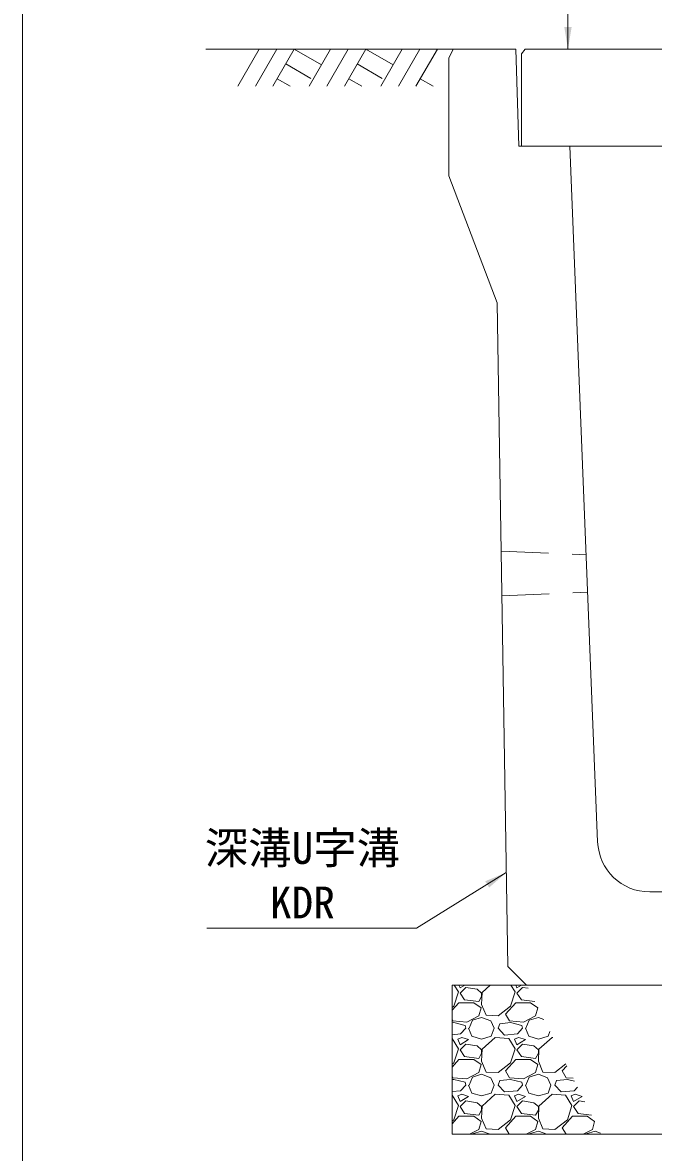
# Model space of a CAD drawing. Units: millimetres at full size; details may follow other scales. Extents: x 172874 to 217143, y 854931 to 903297.
# Drawn here: x 202743 to 203590, y 856449 to 857964 of the extents above; entities that cross this region are included whole.
import ezdxf
from ezdxf.enums import TextEntityAlignment as Align

# ---------------------------------------------------------------- set-up
doc = ezdxf.new("R2010")
doc.units = ezdxf.units.MM
doc.header["$LTSCALE"] = 20
doc.linetypes.add('USER2', pattern=[4.7625, 3.175, -1.5875])
for name, color, linetype, lineweight in [('0_2', 7, 'Continuous', 20), ('図枠', 5, 'Continuous', 13), ('基礎材', 7, 'Continuous', 15), ('寸法線', 7, 'Continuous', 13), ('引出線', 4, 'Continuous', 13), ('本体', 2, 'Continuous', 13), ('ﾊｯﾁﾝｸﾞ', 7, 'Continuous', 5)]:
    doc.layers.add(name, color=color, linetype=linetype, lineweight=lineweight)
doc.styles.add('ＭＳ ゴシック', font='')
doc.styles.get('ＭＳ ゴシック').set_extended_font_data('MS Gothic')

# ---------------------------------------------------------------- blocks, each defined once
blk = doc.blocks.new('filled_arrow')
at = {"color": 0, "linetype": 'Continuous', "lineweight": -2}
blk.add_solid([(7.5, 1.25), (0, 0), (7.5, -1.25)], dxfattribs=at)

msp = doc.modelspace()

# ---------------------------------------------------------------- linework, layer by layer
at = {"layer": '0_2'}
msp.add_line((203320.9, 857928.52), (202988.76, 857928.52), dxfattribs=at)
at = {"layer": '図枠'}
msp.add_line((202742.9, 874031.02), (202742.9, 855531.02), dxfattribs=at)
at = {"layer": '基礎材'}
for p, q in [((203319.38, 856673.52), (204199.9, 856673.52)), ((203319.38, 856673.52), (203319.38, 856473.52)), ((203319.38, 856473.52), (204199.9, 856473.52))]:
    msp.add_line(p, q, dxfattribs=at)
at = {"layer": '寸法線'}
for p, q in [((203474.9, 857928.52), (203474.9, 858428.52)), ((203969.9, 857928.52), (203474.9, 857928.52))]:
    msp.add_line(p, q, dxfattribs=at)
at = {"layer": '引出線'}
msp.add_lwpolyline([(203391.99, 856824.34), (203271.78, 856750.05), (202990.26, 856750.05)], dxfattribs=at)
at = {"layer": '本体'}
for p, q in [((203320.9, 857928.52), (203314.9, 857916.52)), ((203320.9, 857928.52), (203404.9, 857928.52)), ((203404.9, 857928.52), (203408.9, 857798.52)), ((203314.9, 857916.52), (203314.9, 857758.52)), ((203408.9, 857798.52), (203477.4, 857798.52)), ((203477.4, 857798.52), (203514.71, 856865.72)), ((203314.9, 857758.52), (203379.9, 857588.52)), ((203379.9, 857588.52), (203393.98, 856698.52)), ((203584.66, 856798.52), (203770.14, 856798.52)), ((203393.98, 856698.52), (203419.38, 856673.52)), ((203419.38, 856673.52), (203935.42, 856673.52))]:
    msp.add_line(p, q, dxfattribs=at)
at = {"layer": '本体', "linetype": 'USER2'}
for p, q in [((203385.17, 857255.52), (203499.32, 857250.52)), ((203386.12, 857195.52), (203501.32, 857200.52))]:
    msp.add_line(p, q, dxfattribs=at)
at = {"layer": '本体', "lineweight": 20}
msp.add_lwpolyline([(203412.4, 857922.52), (203417.4, 857928.52), (203937.4, 857928.52), (203942.4, 857922.52), (203942.4, 857798.52), (203412.4, 857798.52)], close=True, dxfattribs=at)
at = {"layer": '本体'}
msp.add_arc((203584.66, 856868.52), 70, 182.29061, 270, dxfattribs=at)
at = {"layer": 'ﾊｯﾁﾝｸﾞ', "lineweight": 9}
for p, q in [((203060.34, 857928.52), (203031.69, 857878.9)), ((203083.96, 857928.52), (203055.31, 857878.9)), ((203107.58, 857928.52), (203078.94, 857878.9)), ((203107.58, 857928.52), (203144.15, 857907.41)), ((203156.34, 857928.52), (203127.69, 857878.9)), ((203179.96, 857928.52), (203151.31, 857878.9)), ((203203.58, 857928.52), (203174.93, 857878.9)), ((203203.58, 857928.52), (203240.15, 857907.41)), ((203252.34, 857928.52), (203223.69, 857878.9)), ((203275.96, 857928.52), (203247.31, 857878.9)), ((203299.58, 857928.52), (203270.93, 857878.9)), ((203096.16, 857908.74), (203129.57, 857889.45)), ((203192.16, 857908.74), (203225.58, 857889.45)), ((203084.74, 857888.95), (203102.15, 857878.9)), ((203180.74, 857888.95), (203198.15, 857878.9)), ((203276.74, 857888.95), (203294.15, 857878.9))]:
    msp.add_line(p, q, dxfattribs=at)
at = {"layer": 'ﾊｯﾁﾝｸﾞ'}
for p, q in [((203327.78, 856664.44), (203322.23, 856673.52)), ((203328.56, 856673.52), (203330.06, 856669.77)), ((203330.06, 856669.77), (203336.31, 856673.52)), ((203337.68, 856670.54), (203330.06, 856662.92)), ((203352.92, 856668.25), (203337.68, 856670.54)), ((203370.56, 856673.52), (203359.78, 856663.68)), ((203403.98, 856664.44), (203398.43, 856673.52)), ((203404.76, 856673.52), (203406.26, 856669.77)), ((203406.26, 856669.77), (203412.51, 856673.52)), ((203413.88, 856670.54), (203406.26, 856662.92)), ((203421.44, 856669.4), (203413.88, 856670.54)), ((203321.68, 856645.39), (203327.78, 856664.44)), ((203330.06, 856662.92), (203336.16, 856653.77)), ((203336.16, 856653.77), (203355.21, 856651.49)), ((203359.02, 856662.92), (203352.92, 856668.25)), ((203355.21, 856651.49), (203359.02, 856658.34)), ((203359.78, 856663.68), (203359.02, 856647.68)), ((203359.02, 856658.34), (203359.02, 856662.92)), ((203397.88, 856645.39), (203403.98, 856664.44)), ((203406.26, 856662.92), (203412.36, 856653.77)), ((203412.36, 856653.77), (203430.33, 856651.62)), ((203319.38, 856639.78), (203328.54, 856649.96)), ((203319.38, 856643.61), (203321.68, 856645.39)), ((203328.54, 856649.96), (203348.35, 856649.96)), ((203348.35, 856649.96), (203358.26, 856643.1)), ((203358.26, 856643.1), (203355.21, 856632.44)), ((203359.02, 856647.68), (203365.11, 856633.2)), ((203381.12, 856632.44), (203397.88, 856645.39)), ((203391.02, 856634.72), (203404.74, 856649.96)), ((203404.74, 856649.96), (203424.55, 856649.96)), ((203424.55, 856649.96), (203434.46, 856643.1)), ((203434.46, 856643.1), (203431.41, 856632.44)), ((203320.16, 856625.58), (203319.38, 856626.91)), ((203339.21, 856624.05), (203320.16, 856625.58)), ((203355.21, 856632.44), (203339.21, 856624.05)), ((203342.25, 856615.67), (203346.83, 856626.34)), ((203346.83, 856626.34), (203359.02, 856630.15)), ((203359.02, 856630.15), (203371.21, 856625.58)), ((203365.11, 856633.2), (203381.12, 856632.44)), ((203371.21, 856625.58), (203375.78, 856615.67)), ((203396.36, 856625.58), (203391.02, 856634.72)), ((203415.41, 856624.05), (203396.36, 856625.58)), ((203431.41, 856632.44), (203415.41, 856624.05)), ((203418.45, 856615.67), (203423.03, 856626.34)), ((203423.03, 856626.34), (203435.22, 856630.15)), ((203435.22, 856630.15), (203442.41, 856627.45)), ((203321.68, 856623.29), (203319.38, 856623.05)), ((203336.92, 856619.48), (203321.68, 856623.29)), ((203337.68, 856615.67), (203330.82, 856608.05)), ((203337.68, 856615.67), (203336.92, 856619.48)), ((203341.49, 856615.67), (203346.06, 856605)), ((203371.97, 856605), (203375.78, 856615.67)), ((203381.12, 856615.67), (203383.4, 856621.77)), ((203389.5, 856606.53), (203381.12, 856615.67)), ((203397.88, 856623.29), (203383.4, 856621.77)), ((203413.12, 856619.48), (203397.88, 856623.29)), ((203413.88, 856615.67), (203407.02, 856608.05)), ((203413.88, 856615.67), (203413.12, 856619.48)), ((203417.69, 856615.67), (203422.26, 856605)), ((203448.17, 856605), (203450.45, 856611.38)), ((203330.82, 856608.05), (203319.38, 856607.06)), ((203319.39, 856601.96), (203319.38, 856601.96)), ((203327.78, 856588.24), (203319.39, 856601.96)), ((203332.35, 856603.48), (203327.01, 856601.19)), ((203327.01, 856601.19), (203330.06, 856593.57)), ((203330.06, 856593.57), (203341.49, 856600.43)), ((203337.68, 856594.34), (203330.06, 856586.72)), ((203341.49, 856600.43), (203332.35, 856603.48)), ((203352.92, 856592.05), (203337.68, 856594.34)), ((203346.06, 856605), (203359.02, 856601.19)), ((203359.02, 856601.19), (203371.97, 856605)), ((203377.31, 856603.48), (203359.78, 856587.48)), ((203395.59, 856601.96), (203377.31, 856603.48)), ((203407.02, 856608.05), (203389.5, 856606.53)), ((203403.98, 856588.24), (203395.59, 856601.96)), ((203408.55, 856603.48), (203403.21, 856601.19)), ((203403.21, 856601.19), (203406.26, 856593.57)), ((203406.26, 856593.57), (203417.69, 856600.43)), ((203413.88, 856594.34), (203406.26, 856586.72)), ((203417.69, 856600.43), (203408.55, 856603.48)), ((203429.12, 856592.05), (203413.88, 856594.34)), ((203422.26, 856605), (203435.22, 856601.19)), ((203435.22, 856601.19), (203448.17, 856605)), ((203453.51, 856603.48), (203435.98, 856587.48)), ((203454.44, 856603.4), (203453.51, 856603.48)), ((203321.68, 856569.19), (203327.78, 856588.24)), ((203330.06, 856586.72), (203336.16, 856577.57)), ((203359.02, 856586.72), (203352.92, 856592.05)), ((203355.21, 856575.29), (203359.02, 856582.14)), ((203359.78, 856587.48), (203359.02, 856571.48)), ((203359.02, 856582.14), (203359.02, 856586.72)), ((203397.88, 856569.19), (203403.98, 856588.24)), ((203406.26, 856586.72), (203412.36, 856577.57)), ((203435.22, 856586.72), (203429.12, 856592.05)), ((203431.41, 856575.29), (203435.22, 856582.14)), ((203435.98, 856587.48), (203435.22, 856571.48)), ((203435.22, 856582.14), (203435.22, 856586.72)), ((203319.38, 856563.58), (203328.54, 856573.76)), ((203319.38, 856567.41), (203321.68, 856569.19)), ((203328.54, 856573.76), (203348.35, 856573.76)), ((203336.16, 856577.57), (203355.21, 856575.29)), ((203348.35, 856573.76), (203358.26, 856566.9)), ((203358.26, 856566.9), (203355.21, 856556.24)), ((203359.02, 856571.48), (203365.11, 856557)), ((203381.12, 856556.24), (203397.88, 856569.19)), ((203391.02, 856558.52), (203404.74, 856573.76)), ((203404.74, 856573.76), (203424.55, 856573.76)), ((203412.36, 856577.57), (203431.41, 856575.29)), ((203424.55, 856573.76), (203434.46, 856566.9)), ((203434.46, 856566.9), (203431.41, 856556.24)), ((203435.22, 856571.48), (203441.31, 856557)), ((203457.32, 856556.24), (203472.25, 856567.78)), ((203467.22, 856558.52), (203473.43, 856565.42)), ((203320.16, 856549.38), (203319.38, 856550.71)), ((203339.21, 856547.85), (203320.16, 856549.38)), ((203355.21, 856556.24), (203339.21, 856547.85)), ((203342.25, 856539.47), (203346.83, 856550.14)), ((203346.83, 856550.14), (203359.02, 856553.95)), ((203359.02, 856553.95), (203371.21, 856549.38)), ((203365.11, 856557), (203381.12, 856556.24)), ((203371.21, 856549.38), (203375.78, 856539.47)), ((203396.36, 856549.38), (203391.02, 856558.52)), ((203415.41, 856547.85), (203396.36, 856549.38)), ((203431.41, 856556.24), (203415.41, 856547.85)), ((203418.45, 856539.47), (203423.03, 856550.14)), ((203423.03, 856550.14), (203435.22, 856553.95)), ((203435.22, 856553.95), (203447.41, 856549.38)), ((203441.31, 856557), (203457.32, 856556.24)), ((203447.41, 856549.38), (203451.98, 856539.47)), ((203472.56, 856549.38), (203467.22, 856558.52)), ((203481.82, 856548.64), (203472.56, 856549.38)), ((203321.68, 856547.09), (203319.38, 856546.85)), ((203336.92, 856543.28), (203321.68, 856547.09)), ((203337.68, 856539.47), (203330.82, 856531.85)), ((203337.68, 856539.47), (203336.92, 856543.28)), ((203341.49, 856539.47), (203346.06, 856528.8)), ((203371.97, 856528.8), (203375.78, 856539.47)), ((203381.12, 856539.47), (203383.4, 856545.57)), ((203389.5, 856530.33), (203381.12, 856539.47)), ((203397.88, 856547.09), (203383.4, 856545.57)), ((203413.12, 856543.28), (203397.88, 856547.09)), ((203413.88, 856539.47), (203407.02, 856531.85)), ((203413.88, 856539.47), (203413.12, 856543.28)), ((203417.69, 856539.47), (203422.26, 856528.8)), ((203448.17, 856528.8), (203451.98, 856539.47)), ((203457.32, 856539.47), (203459.6, 856545.57)), ((203465.7, 856530.33), (203457.32, 856539.47)), ((203474.08, 856547.09), (203459.6, 856545.57)), ((203483.81, 856544.66), (203474.08, 856547.09)), ((203487.72, 856536.84), (203483.22, 856531.85)), ((203330.82, 856531.85), (203319.38, 856530.86)), ((203319.39, 856525.76), (203319.38, 856525.76)), ((203327.78, 856512.04), (203319.39, 856525.76)), ((203332.35, 856527.28), (203327.01, 856524.99)), ((203327.01, 856524.99), (203330.06, 856517.37)), ((203330.06, 856517.37), (203341.49, 856524.23)), ((203337.68, 856518.14), (203330.06, 856510.52)), ((203341.49, 856524.23), (203332.35, 856527.28)), ((203352.92, 856515.85), (203337.68, 856518.14)), ((203346.06, 856528.8), (203359.02, 856524.99)), ((203359.02, 856524.99), (203371.97, 856528.8)), ((203377.31, 856527.28), (203359.78, 856511.28)), ((203395.59, 856525.76), (203377.31, 856527.28)), ((203407.02, 856531.85), (203389.5, 856530.33)), ((203403.98, 856512.04), (203395.59, 856525.76)), ((203408.55, 856527.28), (203403.21, 856524.99)), ((203403.21, 856524.99), (203406.26, 856517.37)), ((203406.26, 856517.37), (203417.69, 856524.23)), ((203413.88, 856518.14), (203406.26, 856510.52)), ((203417.69, 856524.23), (203408.55, 856527.28)), ((203429.12, 856515.85), (203413.88, 856518.14)), ((203422.26, 856528.8), (203435.22, 856524.99)), ((203435.22, 856524.99), (203448.17, 856528.8)), ((203453.51, 856527.28), (203435.98, 856511.28)), ((203471.79, 856525.76), (203453.51, 856527.28)), ((203483.22, 856531.85), (203465.7, 856530.33)), ((203480.18, 856512.04), (203471.79, 856525.76)), ((203484.75, 856527.28), (203479.41, 856524.99)), ((203479.41, 856524.99), (203482.46, 856517.37)), ((203482.46, 856517.37), (203493.89, 856524.23)), ((203490.08, 856518.14), (203482.46, 856510.52)), ((203493.89, 856524.23), (203484.75, 856527.28)), ((203497.64, 856517), (203490.08, 856518.14)), ((203321.68, 856492.99), (203327.78, 856512.04)), ((203330.06, 856510.52), (203336.16, 856501.37)), ((203359.02, 856510.52), (203352.92, 856515.85)), ((203355.21, 856499.09), (203359.02, 856505.94)), ((203359.78, 856511.28), (203359.02, 856495.28)), ((203359.02, 856505.94), (203359.02, 856510.52)), ((203397.88, 856492.99), (203403.98, 856512.04)), ((203406.26, 856510.52), (203412.36, 856501.37)), ((203435.22, 856510.52), (203429.12, 856515.85)), ((203431.41, 856499.09), (203435.22, 856505.94)), ((203435.98, 856511.28), (203435.22, 856495.28)), ((203435.22, 856505.94), (203435.22, 856510.52)), ((203474.08, 856492.99), (203480.18, 856512.04)), ((203482.46, 856510.52), (203488.56, 856501.37)), ((203319.38, 856487.38), (203328.54, 856497.56)), ((203319.38, 856491.21), (203321.68, 856492.99)), ((203328.54, 856497.56), (203348.35, 856497.56)), ((203336.16, 856501.37), (203355.21, 856499.09)), ((203348.35, 856497.56), (203358.26, 856490.7)), ((203358.26, 856490.7), (203355.21, 856480.04)), ((203359.02, 856495.28), (203365.11, 856480.8)), ((203381.12, 856480.04), (203397.88, 856492.99)), ((203391.02, 856482.32), (203404.74, 856497.56)), ((203404.74, 856497.56), (203424.55, 856497.56)), ((203412.36, 856501.37), (203431.41, 856499.09)), ((203424.55, 856497.56), (203434.46, 856490.7)), ((203434.46, 856490.7), (203431.41, 856480.04)), ((203435.22, 856495.28), (203441.31, 856480.8)), ((203457.32, 856480.04), (203474.08, 856492.99)), ((203467.22, 856482.32), (203480.94, 856497.56)), ((203480.94, 856497.56), (203500.75, 856497.56)), ((203488.56, 856501.37), (203506.53, 856499.22)), ((203500.75, 856497.56), (203510.66, 856490.7)), ((203510.66, 856490.7), (203507.61, 856480.04)), ((203319.96, 856473.52), (203319.38, 856474.51)), ((203355.21, 856480.04), (203342.77, 856473.52)), ((203346.65, 856473.52), (203346.83, 856473.94)), ((203346.83, 856473.94), (203359.02, 856477.75)), ((203359.02, 856477.75), (203370.3, 856473.52)), ((203365.11, 856480.8), (203381.12, 856480.04)), ((203396.16, 856473.52), (203391.02, 856482.32)), ((203431.41, 856480.04), (203418.97, 856473.52)), ((203422.85, 856473.52), (203423.03, 856473.94)), ((203423.03, 856473.94), (203435.22, 856477.75)), ((203435.22, 856477.75), (203446.5, 856473.52)), ((203441.31, 856480.8), (203457.32, 856480.04)), ((203472.36, 856473.52), (203467.22, 856482.32)), ((203507.61, 856480.04), (203495.17, 856473.52)), ((203499.05, 856473.52), (203499.23, 856473.94)), ((203499.23, 856473.94), (203511.42, 856477.75)), ((203511.42, 856477.75), (203518.61, 856475.05))]:
    msp.add_line(p, q, dxfattribs=at)

# ---------------------------------------------------------------- block references
at = {"layer": '寸法線', "xscale": 4, "yscale": 4, "rotation": 90}
msp.add_blockref('filled_arrow', (203474.9, 857928.52), dxfattribs=at)
at = {"layer": '引出線', "xscale": 4, "yscale": 4, "rotation": 211.7}
msp.add_blockref('filled_arrow', (203391.99, 856824.34), dxfattribs=at)

# ---------------------------------------------------------------- texts
at = {"layer": '引出線', "style": 'ＭＳ ゴシック'}
for s, p in [('深溝U字溝', (202987.4, 856823.29)), ('KDR', (203074.81, 856750.17))]:
    msp.add_text(s, height=42.72, dxfattribs=at).set_placement(p, align=Align.BOTTOM_LEFT)

doc.saveas('drawing.dxf')
